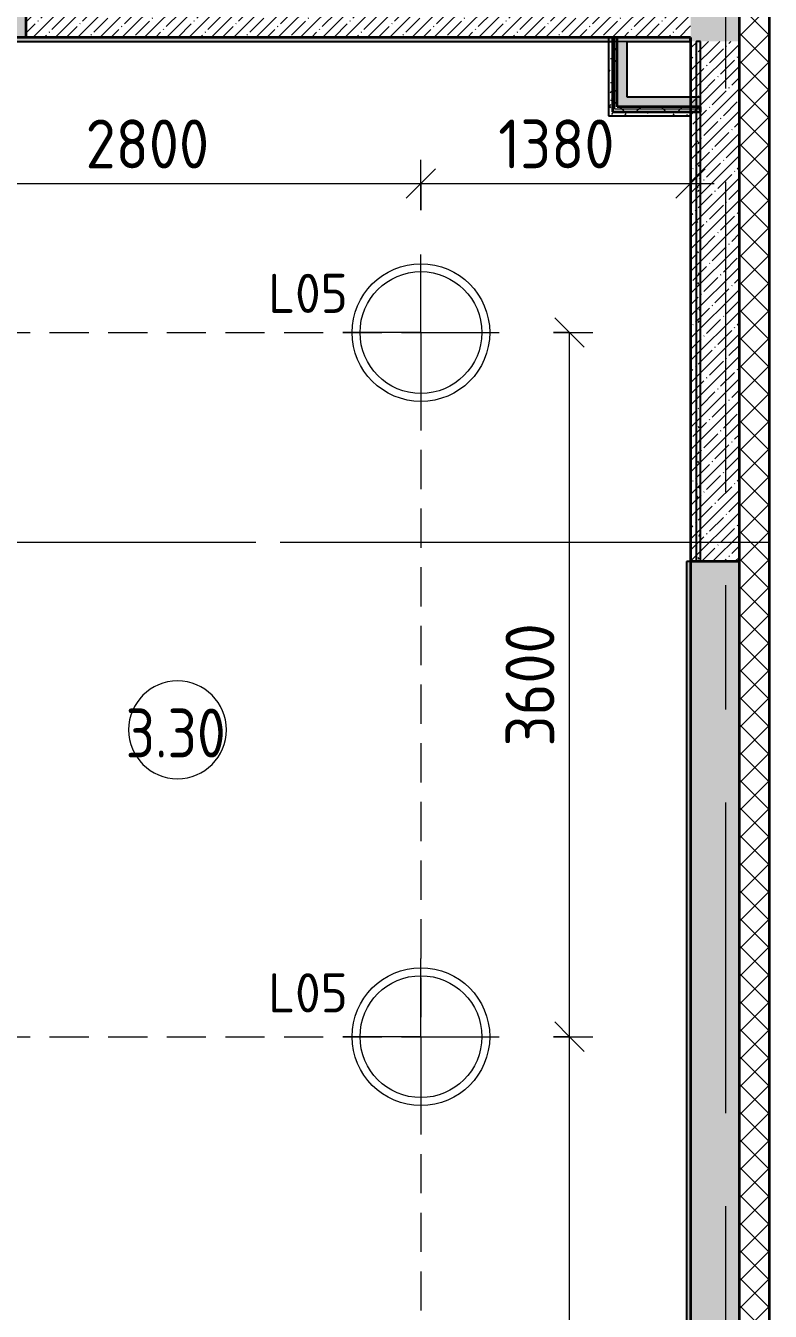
# Model space of a CAD drawing. Header units: millimetres. Extents: x 81682 to 274809, y -8553 to 29000.
# Drawn here: x 121427 to 125238, y 3867 to 10440 of the extents above; entities that cross this region are included whole.
import ezdxf

# ---------------------------------------------------------------- set-up
doc = ezdxf.new("R2010")
doc.units = ezdxf.units.MM
doc.linetypes.add('ADSK_Штрих_ш2 п1', pattern=[300, 200, -100])
doc.linetypes.add('Осевая', pattern=[3175, 635, -476.25, 1587.5, -476.25])
for name, color, linetype, lineweight in [('A-ANNO-DIMS', 7, 'Continuous', 9), ('A-ANNO-DIMS-100', 7, 'Continuous', 9), ('A-AREA-IDEN', 7, 'Continuous', 9), ('A-DETL-1', 7, 'ADSK_Штрих_ш2 п1', 9), ('A-WALL', 7, 'Continuous', 9), ('E-LITE-EQPM-IDEN', 7, 'Continuous', 9), ('I-WALL', 7, 'Continuous', 9), ('Оси', 7, 'Continuous', 9), ('Оси-2', 7, 'Осевая', 9)]:
    doc.layers.add(name, color=color, linetype=linetype, lineweight=lineweight)
for name, color, linetype, lineweight, true_color in [('A-ANNO-NOTE', 1, 'Continuous', 9, 0xff0000), ('A-WALL-2', 254, 'Continuous', 25, 0xbebebe), ('A-WALL-3', 254, 'Continuous', 35, 0xbebebe), ('A-WALL-4', 7, 'Continuous', 35, 0x3c3c3c), ('A-WALL-5', 254, 'Continuous', 13, 0xbebebe), ('A-WALL-6', 7, 'Continuous', 25, 0x3c3c3c), ('A-WALL-FNSH-1', 254, 'Continuous', 9, 0xbebebe), ('A-WALL-FNSH-2', 254, 'Continuous', 13, 0xbebebe), ('A-WALL-FNSH-3', 7, 'Continuous', 13, 0x3c3c3c)]:
    doc.layers.add(name, color=color, linetype=linetype, lineweight=lineweight, true_color=true_color)
doc.styles.add('GOST Common', font='GOST_Common.ttf', dxfattribs={"height": 200})
doc.styles.add('GOST Common_1', font='GOST_Common.ttf', dxfattribs={"width": 0.9, "height": 250})
doc.styles.add('ISOCPEUR_1', font='isocpeur.ttf', dxfattribs={"width": 0.9, "height": 250})
doc.dimstyles.new('ISO-2_5_0_9К_БОЛЬШОЙ_1', dxfattribs={"dimscale": 304.8, "dimtxt": 248.995294, "dimasz": 0.492126, "dimexe": 0.393701, "dimexo": 0.984252, "dimgap": 0, "dimtad": 1, "dimdec": 0, "dimrnd": 10, "dimzin": 0, "dimdsep": 46, "dimtxsty": 'ISOCPEUR_1', "dimblk1": 'OBLIQUE', "dimblk2": 'OBLIQUE', "dimsah": 1, "dimcen": 0.09, "dimdle": 0.393701, "dimazin": 0, "dimtfac": 1, "dimtdec": 4, "dimtix": 1, "dimtmove": 0, "dimatfit": 3, "dimfxl": 1, "dimtvp": 1, "dimtolj": 1, "dimtzin": 0, "dimarcsym": 2})
pattern_1 = [(45, (0, 0), (-57.024626, 57.024626), []), (45, (57.025, 0), (-57.024626, 57.024626), [100.806, -20.161, 3.353, -16.808])]
pattern_2 = [(0, (0, 0), (121.92, 30.48), [10.058, -81.382, 10.058, -81.382, -487.68]), (0, (0, 0), (121.92, 30.48), [-182.88, 10.058, -172.822, 10.058, -81.382, -213.36]), (0, (0, 0), (121.92, 30.48), [-457.2, 10.058, -50.902, 10.058, -142.342]), (120, (45.72, 15.24), (-87.356454, 90.345817), [10.058, -81.382, 10.058, -81.382, -487.68]), (120, (45.72, 15.24), (-87.356454, 90.345817), [-182.88, 10.058, -172.822, 10.058, -81.382, -213.36]), (120, (45.72, 15.24), (-87.356454, 90.345817), [-457.2, 10.058, -50.902, 10.058, -142.342]), (240, (60.96, 76.2), (-34.563546, -120.825817), [10.058, -81.382, 10.058, -81.382, -487.68]), (240, (60.96, 76.2), (-34.563546, -120.825817), [-182.88, 10.058, -172.822, 10.058, -81.382, -213.36]), (240, (60.96, 76.2), (-34.563546, -120.825817), [-457.2, 10.058, -50.902, 10.058, -142.342])]
pattern_3 = [(45, (0, 0), (-106.06602, 106.06602), []), (135, (0, 0), (-106.06602, -106.06602), [])]

# ---------------------------------------------------------------- blocks, each defined once
blk = doc.blocks.new('DIMBLOCK41-План расстановки осветительного оборудования 3 этажа в осях 23-33')
at = {"layer": 'A-ANNO-DIMS-100'}
for p, q in [((120650, 9496.4), (120650, 9753.8)), ((123450, 9496.4), (123450, 9753.8)), ((120650, 9633.8), (123450, 9633.8)), ((120650, 9633.8), (120650, 9496.4)), ((123450, 9633.8), (123450, 9496.4))]:
    blk.add_line(p, q, dxfattribs=at)
at = {"layer": 'A-ANNO-DIMS-100', "lineweight": 20}
for p, q in [((120650, 9633.8), (120725, 9708.8)), ((123450, 9633.8), (123525, 9708.8)), ((120650, 9633.8), (120575, 9558.8)), ((123450, 9633.8), (123375, 9558.8))]:
    blk.add_line(p, q, dxfattribs=at)
at = {"layer": 'A-ANNO-DIMS-100', "color": 0, "insert": (121734, 9960.5), "char_height": 250, "width": 758.478, "attachment_point": 1, "line_spacing_factor": 1.149209, "style": 'ISOCPEUR_1'}
blk.add_mtext('2800', dxfattribs=at)
blk = doc.blocks.new('_Oblique')
at = {"color": 0, "linetype": 'ByBlock', "lineweight": -2}
blk.add_line((-0.5, -0.5), (0.5, 0.5), dxfattribs=at)
blk = doc.blocks.new('DIMBLOCK42-План расстановки осветительного оборудования 3 этажа в осях 23-33')
at = {"layer": 'A-ANNO-DIMS-100'}
for p, q in [((123450, 9496.4), (123450, 9753.8)), ((124830, 9439.9), (124830, 9753.8)), ((123450, 9633.8), (124950, 9633.8)), ((123450, 9633.8), (123450, 9496.4)), ((124830, 9633.8), (124830, 9439.9))]:
    blk.add_line(p, q, dxfattribs=at)
at = {"layer": 'A-ANNO-DIMS-100', "lineweight": 20}
for p, q in [((123450, 9633.8), (123525, 9708.8)), ((124830, 9633.8), (124905, 9708.8)), ((123450, 9633.8), (123375, 9558.8)), ((124830, 9633.8), (124755, 9558.8))]:
    blk.add_line(p, q, dxfattribs=at)
at = {"layer": 'A-ANNO-DIMS-100', "color": 0, "insert": (123845.5, 9960.5), "char_height": 250, "width": 706.764, "attachment_point": 1, "line_spacing_factor": 1.149209, "style": 'ISOCPEUR_1'}
blk.add_mtext('1380', dxfattribs=at)
blk = doc.blocks.new('DIMBLOCK43-План расстановки осветительного оборудования 3 этажа в осях 23-33')
at = {"layer": 'A-ANNO-DIMS-100', "lineweight": 20}
for p, q in [((124209.6, 5271), (124134.6, 5346)), ((124209.6, 5271), (124284.6, 5196)), ((124209.6, 1671), (124134.6, 1746)), ((124209.6, 1671), (124284.6, 1596))]:
    blk.add_line(p, q, dxfattribs=at)
at = {"layer": 'A-ANNO-DIMS-100'}
for p, q in [((124128.3, 5271), (124329.6, 5271)), ((124209.6, 5271), (124128.3, 5271)), ((124209.6, 1671), (124209.6, 5271)), ((124128.3, 1671), (124329.6, 1671)), ((124209.6, 1671), (124128.3, 1671))]:
    blk.add_line(p, q, dxfattribs=at)
at = {"layer": 'A-ANNO-DIMS-100', "color": 0, "insert": (123883, 3155), "char_height": 250, "width": 758.478, "attachment_point": 1, "rotation": 90, "line_spacing_factor": 1.149209, "style": 'ISOCPEUR_1'}
blk.add_mtext('3600', dxfattribs=at)
blk = doc.blocks.new('DIMBLOCK44-План расстановки осветительного оборудования 3 этажа в осях 23-33')
at = {"layer": 'A-ANNO-DIMS-100', "lineweight": 20}
for p, q in [((124209.6, 8871), (124134.6, 8946)), ((124209.6, 8871), (124284.6, 8796)), ((124209.6, 5271), (124134.6, 5346)), ((124209.6, 5271), (124284.6, 5196))]:
    blk.add_line(p, q, dxfattribs=at)
at = {"layer": 'A-ANNO-DIMS-100'}
for p, q in [((124128.3, 8871), (124329.6, 8871)), ((124209.6, 8871), (124128.3, 8871)), ((124209.6, 5271), (124209.6, 8871)), ((124128.3, 5271), (124329.6, 5271)), ((124209.6, 5271), (124128.3, 5271))]:
    blk.add_line(p, q, dxfattribs=at)
at = {"layer": 'A-ANNO-DIMS-100', "color": 0, "insert": (123883, 6755), "char_height": 250, "width": 758.478, "attachment_point": 1, "rotation": 90, "line_spacing_factor": 1.149209, "style": 'ISOCPEUR_1'}
blk.add_mtext('3600', dxfattribs=at)
blk = doc.blocks.new('Марка_Помещения - Номер-25198446-План расстановки осветительного оборудования 3 этажа в осях 23-33')
at = {"layer": 'A-AREA-IDEN'}
for start, end in [(360, 180), (180, 360)]:
    blk.add_arc((0, 0), 2.5, start, end, dxfattribs=at)

msp = doc.modelspace()

# ---------------------------------------------------------------- hatches: boundary and pattern name
at = {"layer": 'A-WALL'}
h = msp.add_hatch(dxfattribs=at)
h.set_pattern_fill('FP_1', color=256, style=0, pattern_type=2)
h.set_pattern_definition([(45, (0, 0), (-70.71068, 70.71068), []), (135, (0, 0), (-70.71068, -70.71068), [])])
h.paths.add_polyline_path([(125080, -250), (125230, -250), (125230, 21400), (125080, 21400), (125080, -100)])
at = {"layer": 'I-WALL'}
h = msp.add_hatch(dxfattribs=at)
h.set_pattern_fill('FP_3', color=256, style=0, pattern_type=2)
h.set_pattern_definition(pattern_1)
h.paths.add_polyline_path([(124830, 10360), (125080, 10360), (125080, 21400), (124830, 21400), (124830, 10380)])
h = msp.add_hatch(dxfattribs=at)
h.set_pattern_fill('FP_3', color=256, style=0, pattern_type=2)
h.set_pattern_definition(pattern_1)
h.paths.add_polyline_path([(121430, 10380), (121430, 13400), (121210, 13400), (121210, 10380)])
h.paths.add_polyline_path([(121210, 13900), (121430, 13900), (121430, 18600), (121210, 18600), (121210, 13920)])
h.paths.add_polyline_path([(121210, 19100), (121430, 19100), (121430, 19110), (121210, 19110)])
h = msp.add_hatch(dxfattribs=at)
h.set_pattern_fill('FP_3', color=256, style=0, pattern_type=2)
h.set_pattern_definition(pattern_1)
h.paths.add_polyline_path([(123980.7, 10380), (124830, 10380), (124830, 10600), (121430, 10600), (121430, 10380), (122708.8, 10380)])
h = msp.add_hatch(dxfattribs=at)
h.set_pattern_fill('FP_21', color=256, style=0, pattern_type=2)
h.set_pattern_definition(pattern_2)
h.paths.add_polyline_path([(124616.6, 10360), (124830, 10360), (124830, 10380), (124455, 10380), (124455, 10360), (124505, 10360)])
h.paths.add_polyline_path([(121436.9, 10360), (124430, 10360), (124430, 10380), (121210, 10380), (121210, 10360)])
h = msp.add_hatch(dxfattribs=at)
h.set_pattern_fill('FP_21', color=256, style=0, pattern_type=2)
h.set_pattern_definition(pattern_2)
h.paths.add_polyline_path([(124410, 10000), (124430, 10000), (124430, 10380), (124410, 10380), (124410, 10040.6)])
h = msp.add_hatch(dxfattribs=at)
h.set_pattern_fill('FP_51', color=256, style=0, pattern_type=2)
h.set_pattern_definition(pattern_3)
h.paths.add_polyline_path([(124442.5, 10000), (124442.5, 10380), (124430, 10380), (124430, 10000)])
h = msp.add_hatch(dxfattribs=at)
h.set_pattern_fill('FP_51', color=256, style=0, pattern_type=2)
h.set_pattern_definition(pattern_3)
h.paths.add_polyline_path([(124455, 10012.5), (124455, 10380), (124442.5, 10380), (124442.5, 10012.5)])
for points in [[(124455, 10025), (124505, 10025), (124505, 10360), (124455, 10360), (124455, 10040.6)], [(124505, 10025), (124880, 10025), (124880, 10075), (124505, 10075), (124505, 10040.6)]]:
    msp.add_hatch(color=256, dxfattribs=at).paths.add_polyline_path(points)
h = msp.add_hatch(dxfattribs=at)
h.set_pattern_fill('FP_3', color=256, style=0, pattern_type=2)
h.set_pattern_definition(pattern_1)
h.paths.add_polyline_path([(124830, 7700), (125080, 7700), (125080, 10360), (124830, 10359), (124830, 8310.2)])
h = msp.add_hatch(dxfattribs=at)
h.set_pattern_fill('FP_21', color=256, style=0, pattern_type=2)
h.set_pattern_definition(pattern_2)
h.paths.add_polyline_path([(124880, 7700), (124880, 10360), (124860, 10360), (124860, 7700)])
h = msp.add_hatch(dxfattribs=at)
h.set_pattern_fill('FP_21', color=256, style=0, pattern_type=2)
h.set_pattern_definition(pattern_2)
h.paths.add_polyline_path([(124410, 9980), (124830, 9980), (124830, 10000), (124410, 10000)])
h = msp.add_hatch(dxfattribs=at)
h.set_pattern_fill('FP_51', color=256, style=0, pattern_type=2)
h.set_pattern_definition(pattern_3)
h.paths.add_polyline_path([(124505, 10000), (124880, 10000), (124880, 10012.5), (124442.5, 10012.5), (124442.5, 10000), (124455, 10000)])
h = msp.add_hatch(dxfattribs=at)
h.set_pattern_fill('FP_51', color=256, style=0, pattern_type=2)
h.set_pattern_definition(pattern_3)
h.paths.add_polyline_path([(124505, 10012.5), (124880, 10012.5), (124880, 10025), (124455, 10025), (124455, 10012.5)])
h = msp.add_hatch(dxfattribs=at)
h.set_pattern_fill('FP_21', color=256, style=0, pattern_type=2)
h.set_pattern_definition(pattern_2)
h.paths.add_polyline_path([(124830, 160), (124830, 7701), (124810, 7700), (124810, 160)])
h = msp.add_hatch(dxfattribs=at)
h.set_pattern_fill('FP_3', color=256, style=0, pattern_type=2)
h.set_pattern_definition(pattern_1)
h.paths.add_polyline_path([(124830, -100), (125080, -100), (125080, 7701), (124830, 7700), (124830, 150)])

# ---------------------------------------------------------------- linework, layer by layer
at = {"layer": 'A-ANNO-NOTE'}
for p, q in [((123450, 8871), (123450, 9271)), ((123450, 8871), (123050, 8871)), ((123450, 8871), (123450, 8471)), ((123450, 8871), (123850, 8871)), ((123450, 5271), (123450, 5671)), ((123450, 5271), (123050, 5271)), ((123450, 5271), (123450, 4871)), ((123450, 5271), (123850, 5271))]:
    msp.add_line(p, q, dxfattribs=at)
for centre, radius in [((123450, 8871), 352), ((123450, 8871), 311.5), ((123450, 5271), 352), ((123450, 5271), 311.5)]:
    msp.add_circle(centre, radius, dxfattribs=at)
at = {"layer": 'A-DETL-1'}
for p, q in [((120650, 8871), (123450, 8871)), ((123450, 8871), (123450, 1671)), ((120650, 5271), (123450, 5271))]:
    msp.add_line(p, q, dxfattribs=at)
at = {"layer": 'A-WALL'}
for p, q in [((125230, -250), (125230, 21550)), ((124442.5, 10012.5), (124442.5, 10380)), ((124880, 10012.5), (124442.5, 10012.5))]:
    msp.add_line(p, q, dxfattribs=at)
at = {"layer": 'A-WALL-2'}
for p, q in [((119351, 10360), (124430, 10360)), ((124505, 10360), (124830, 10360)), ((124880, 10360), (124860, 10360)), ((124880, 7700), (124880, 10360)), ((124830, 7701), (124810, 7701)), ((124860, 7701), (124860, 7700)), ((124880, 7700), (124860, 7700))]:
    msp.add_line(p, q, dxfattribs=at)
at = {"layer": 'A-WALL-3'}
for p, q in [((125080, -100), (125080, 21400)), ((121430, 10380), (121430, 13400)), ((124830, 10380), (121210, 10380)), ((124830, 10380), (124830, 150)), ((124830, 10359), (124830, 10380)), ((124880, 7701), (124860, 7701))]:
    msp.add_line(p, q, dxfattribs=at)
at = {"layer": 'A-WALL-4'}
for p, q in [((124430, 10380), (124430, 10000)), ((124455, 10025), (124455, 10380)), ((124430, 10000), (124880, 10000)), ((124880, 10025), (124455, 10025)), ((124880, 10000), (124880, 10025)), ((124860, 7701), (124830, 7701)), ((125080, 7701), (124880, 7701))]:
    msp.add_line(p, q, dxfattribs=at)
at = {"layer": 'A-WALL-5'}
msp.add_line((125080, 10600), (125080, -100), dxfattribs=at)
at = {"layer": 'A-WALL-6'}
for p, q in [((124410, 10380), (124410, 9980)), ((124505, 10075), (124505, 10360)), ((124860, 7701), (124860, 10360)), ((124880, 10075), (124505, 10075)), ((124410, 9980), (124830, 9980)), ((124810, 170), (124810, 7701))]:
    msp.add_line(p, q, dxfattribs=at)
at = {"layer": 'A-WALL-FNSH-1'}
msp.add_line((125238, -258), (125238, 21558), dxfattribs=at)
at = {"layer": 'A-WALL-FNSH-2'}
msp.add_line((125233, -253), (125233, 21553), dxfattribs=at)
at = {"layer": 'A-WALL-FNSH-3'}
for p, q in [((119351, 10359), (124830, 10359)), ((124505, 10360), (124430, 10360)), ((124860, 10360), (124859, 10360)), ((124859, 10360), (124859, 7701)), ((124810, 7701), (124809, 7701)), ((124809, 7701), (124809, 171))]:
    msp.add_line(p, q, dxfattribs=at)
at = {"layer": 'Оси'}
msp.add_line((122730, 7800), (125230, 7800), dxfattribs=at)
at = {"layer": 'Оси-2'}
for p, q in [((125010, 593.7), (125010, 18900)), ((84981.8, 7800), (122730, 7800))]:
    msp.add_line(p, q, dxfattribs=at)

# ---------------------------------------------------------------- block references
at = {"layer": 'A-AREA-IDEN', "xscale": 99.99999999999993, "yscale": 99.99999999999993, "zscale": 99.99999999999993}
msp.add_blockref('Марка_Помещения - Номер-25198446-План расстановки осветительного оборудования 3 этажа в осях 23-33', (122204.3, 6840), dxfattribs=at)

# ---------------------------------------------------------------- texts
at = {"layer": 'A-AREA-IDEN', "insert": (121938.6, 6948.5), "char_height": 250, "width": 663.797, "attachment_point": 1, "style": 'GOST Common_1'}
msp.add_mtext('3.30', dxfattribs=at)
at = {"layer": 'E-LITE-EQPM-IDEN', "char_height": 200, "width": 529.114, "attachment_point": 1, "style": 'GOST Common'}
for insert in [(122668.7, 9171.6), (122668.7, 5595.1)]:
    msp.add_mtext('L05', dxfattribs=dict(at, insert=insert))

# ---------------------------------------------------------------- dimensions: what is measured, and where the dimension line sits
at = {"layer": 'A-ANNO-DIMS'}
for base, p1, p2, override, picture, middle in [((123450, 9633.8), (120650, 9196.4), (123450, 9196.4), {"dimpost": '<>', "dimfxl": 2800}, 'DIMBLOCK41-План расстановки осветительного оборудования 3 этажа в осях 23-33', (122050, 9758.8)), ((124830, 9633.8), (123450, 9196.4), (124830, 9739.9), {"dimpost": '<>', "dimfxl": 1483.182104}, 'DIMBLOCK42-План расстановки осветительного оборудования 3 этажа в осях 23-33', (124140, 9758.8))]:
    dim = msp.add_linear_dim(base=base, p1=p1, p2=p2, dimstyle='ISO-2_5_0_9К_БОЛЬШОЙ_1', override=override, dxfattribs=at)
    dim.commit()
    dim.dimension.update_dxf_attribs({"geometry": picture, "text_midpoint": middle})
for base, p1, p2, picture, middle in [((124209.6, 8871), (123828.3, 5271), (123828.3, 8871), 'DIMBLOCK44-План расстановки осветительного оборудования 3 этажа в осях 23-33', (124084.6, 7071)), ((124209.6, 5271), (123828.3, 1671), (123828.3, 5271), 'DIMBLOCK43-План расстановки осветительного оборудования 3 этажа в осях 23-33', (124084.6, 3471))]:
    dim = msp.add_linear_dim(base=base, p1=p1, p2=p2, angle=90, dimstyle='ISO-2_5_0_9К_БОЛЬШОЙ_1', override={"dimpost": '<>', "dimfxl": 3600}, dxfattribs=at)
    dim.commit()
    dim.dimension.update_dxf_attribs({"geometry": picture, "text_midpoint": middle})

doc.saveas('drawing.dxf')
